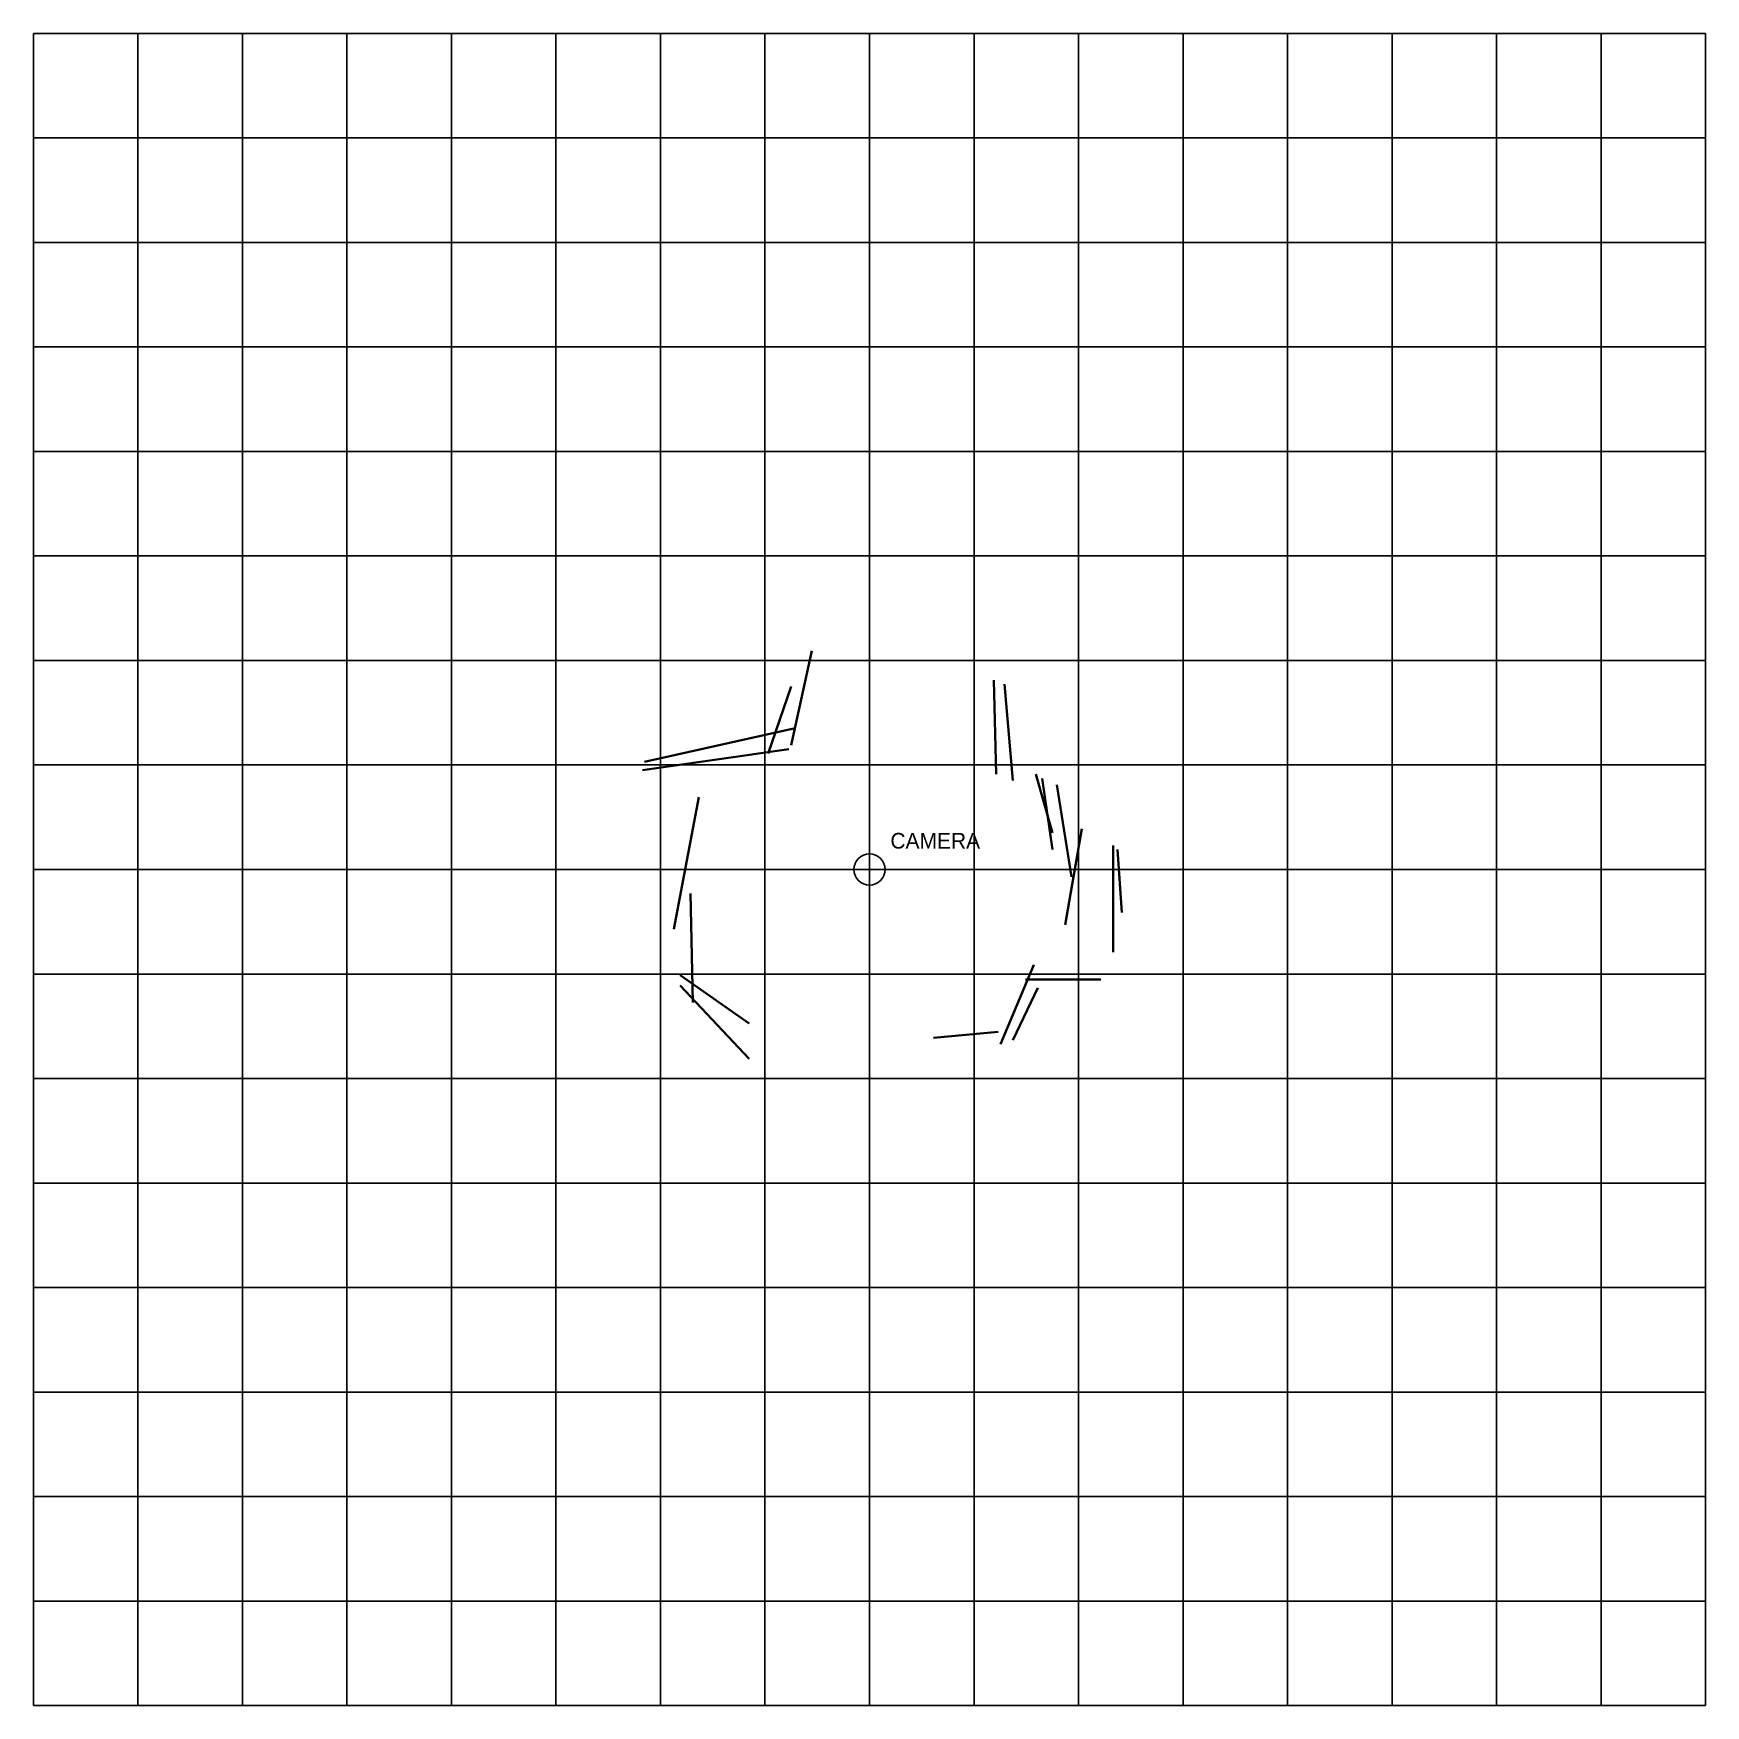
# Model space of a CAD drawing. Header units: metres. Extents: x -8 to 8, y -8 to 8.
import ezdxf

# ---------------------------------------------------------------- set-up
doc = ezdxf.new("R2010")
doc.units = ezdxf.units.M
for name, color, linetype in [('CAMERA', 1, 'Continuous'), ('GRID', 8, 'Continuous'), ('WALLS', 7, 'Continuous')]:
    doc.layers.add(name, color=color, linetype=linetype)

msp = doc.modelspace()

# ---------------------------------------------------------------- linework, layer by layer
at = {"layer": 'CAMERA'}
for p, q in [((0, -0.25), (0, 0.25)), ((-0.25, 0), (0.25, 0))]:
    msp.add_line(p, q, dxfattribs=at)
msp.add_circle((0, 0), 0.15, dxfattribs=at)
at = {"layer": 'GRID'}
for p, q in [((-8, -8), (-8, 8)), ((-8, 8), (8, 8)), ((-7, -8), (-7, 8)), ((-6, -8), (-6, 8)), ((-5, -8), (-5, 8)), ((-4, -8), (-4, 8)), ((-3, -8), (-3, 8)), ((-2, -8), (-2, 8)), ((-1, -8), (-1, 8)), ((0, -8), (0, 8)), ((1, -8), (1, 8)), ((2, -8), (2, 8)), ((3, -8), (3, 8)), ((4, -8), (4, 8)), ((5, -8), (5, 8)), ((6, -8), (6, 8)), ((7, -8), (7, 8)), ((8, -8), (8, 8)), ((-8, 7), (8, 7)), ((-8, 6), (8, 6)), ((-8, 5), (8, 5)), ((-8, 4), (8, 4)), ((-8, 3), (8, 3)), ((-8, 2), (8, 2)), ((-8, 1), (8, 1)), ((-8, 0), (8, 0)), ((-8, -1), (8, -1)), ((-8, -2), (8, -2)), ((-8, -3), (8, -3)), ((-8, -4), (8, -4)), ((-8, -5), (8, -5)), ((-8, -6), (8, -6)), ((-8, -7), (8, -7)), ((-8, -8), (8, -8))]:
    msp.add_line(p, q, dxfattribs=at)
at = {"layer": 'WALLS', "lineweight": 35}
for p, q in [((-0.751, 1.191), (-0.551, 2.093)), ((1.191, 1.812), (1.212, 0.911)), ((1.292, 1.772), (1.372, 0.851)), ((-0.971, 1.111), (-0.751, 1.752)), ((-2.153, 1.031), (-0.711, 1.352)), ((-2.173, 0.951), (-0.771, 1.151)), ((1.592, 0.911), (1.752, 0.35)), ((1.652, 0.871), (1.752, 0.19)), ((1.792, 0.811), (1.932, -0.07)), ((-1.872, -0.571), (-1.632, 0.691)), ((1.872, -0.531), (2.033, 0.39)), ((2.333, -0.791), (2.333, 0.23)), ((2.373, 0.19), (2.413, -0.411)), ((-1.712, -0.23), (-1.692, -1.272)), ((1.252, -1.672), (1.572, -0.911)), ((-1.812, -1.011), (-1.151, -1.472)), ((-1.812, -1.111), (-1.151, -1.812)), ((1.492, -1.051), (2.213, -1.051)), ((1.372, -1.632), (1.612, -1.131)), ((0.611, -1.612), (1.232, -1.552))]:
    msp.add_line(p, q, dxfattribs=at)

# ---------------------------------------------------------------- texts
at = {"layer": 'CAMERA'}
msp.add_text('CAMERA', height=0.15, dxfattribs=at).set_placement((0.2, 0.2))

doc.saveas('drawing.dxf')
